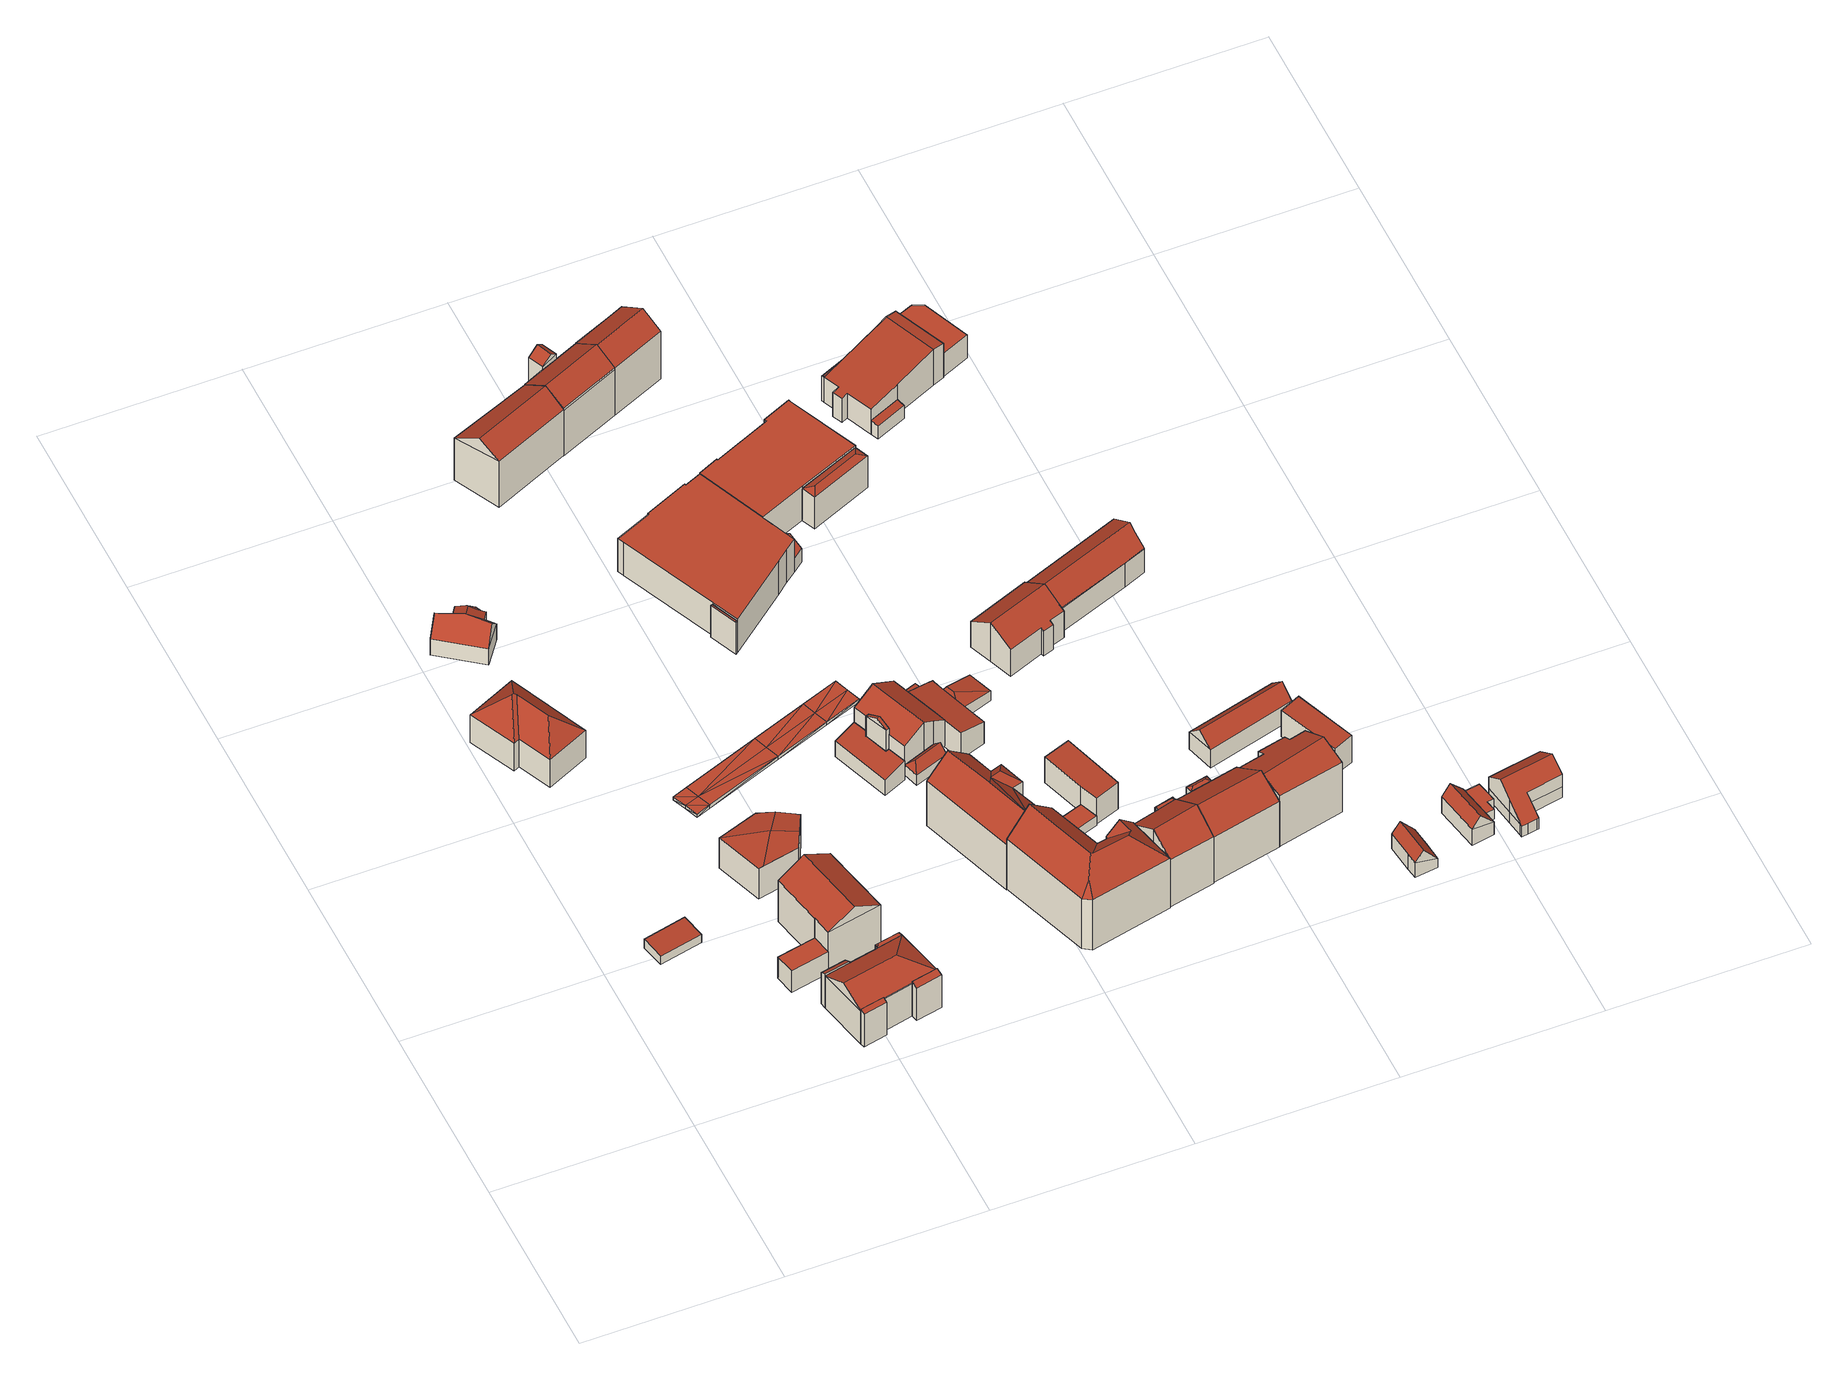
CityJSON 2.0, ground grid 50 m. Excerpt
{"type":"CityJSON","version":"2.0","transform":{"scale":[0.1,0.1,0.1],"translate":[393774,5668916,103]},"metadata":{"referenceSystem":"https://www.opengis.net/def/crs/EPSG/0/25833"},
"CityObjects":{
"building1":{"type":"Building","attributes":{"Dachtyp_tdc":"tdcPolyFlatRoof","Gemeindeschluessel":14627140,"Dachneigung":2.89,"QualitaetDacherkennung":86,"Geometrietyp2DReferenz":"3000","function":"31001_9998","roofType":"2100","measuredHeight":2.93},"geometry":[{"type":"MultiSurface","lod":"2","boundaries":[[[0,1,2,3]],[[1,4,5,2]],[[4,6,7,5]],[[6,0,3,7]],[[6,4,1,0]],[[3,2,5,7]]],"semantics":{"surfaces":[{"type":"WallSurface"},{"type":"RoofSurface"},{"type":"GroundSurface"}],"values":[0,0,0,0,1,2]}}]},
"building2":{"type":"Building","attributes":{"Dachtyp_tdc":"tdcFreeFormRoof","Gemeindeschluessel":14627140,"Dachneigung":41.96,"QualitaetDacherkennung":49,"Geometrietyp2DReferenz":"3000","function":"31001_9998","roofType":"5000","measuredHeight":14.95},"geometry":[{"type":"MultiSurface","lod":"2","boundaries":[[[8,9,10,11]],[[9,12,13,10]],[[12,14,15,13]],[[14,16,17,15]],[[16,18,19,17]],[[18,8,11,19]],[[20,21,18,16]],[[20,16,14]],[[22,21,20,14,12]],[[23,22,12,9]],[[23,9,8]],[[21,22,23,8,18]],[[11,10,13,15,17,19]]],"semantics":{"surfaces":[{"type":"WallSurface"},{"type":"RoofSurface"},{"type":"GroundSurface"}],"values":[0,0,0,0,0,0,1,1,1,1,1,1,2]}}]},
"building3":{"type":"Building","attributes":{"Gemeindeschluessel":14627140,"Dachtyp_tdc":"tdcFreeFormRoof","Dachneigung":48.09,"QualitaetDacherkennung":30,"Geometrietyp2DReferenz":"3000","function":"31001_9998","roofType":"5000","measuredHeight":10.36},"geometry":[{"type":"MultiSurface","lod":"2","boundaries":[[[24,25,26,27]],[[25,28,29,26]],[[28,30,31,29]],[[30,32,33,31]],[[32,34,35,33]],[[34,36,37,35]],[[36,38,39,37]],[[38,40,41,39]],[[40,42,43,41]],[[42,44,45,43]],[[44,24,27,45]],[[46,44,42]],[[47,48,46,42,40]],[[49,50,51,47,40,38]],[[49,38,36]],[[52,50,49,36,34]],[[53,52,34,32]],[[53,32,30]],[[51,50,52,53,30,28]],[[54,48,47,51,28,25]],[[54,25,24]],[[46,48,54,24,44]],[[27,26,29,31,33,35,37,39,41,43,45]]],"semantics":{"surfaces":[{"type":"WallSurface"},{"type":"RoofSurface"},{"type":"GroundSurface"}],"values":[0,0,0,0,0,0,0,0,0,0,0,0,1,1,1,1,1,1,1,1,0,1,2]}}]},
"building4":{"type":"Building","attributes":{"Gemeindeschluessel":14627140,"Geometrietyp2DReferenz":"3000","function":"31001_9998","roofType":"9999"},"children":["building4-1","building4-2","building4-3","building4-4","building4-5"]},
"building4-1":{"type":"BuildingPart","attributes":{"Dachtyp_tdc":"tdcPolyFlatRoof","Dachneigung":26.4,"QualitaetDacherkennung":53,"Geometrietyp2DReferenz":"3000","roofType":"2100","measuredHeight":11.49},"parents":["building4"],"geometry":[{"type":"MultiSurface","lod":"2","boundaries":[[[55,56,57,58,59,60]],[[61,62,63,64,65,66]],[[62,55,60,63]],[[62,61,56,55]],[[60,59,64,63]],[[66,57,56,61]],[[65,64,59,58]],[[65,58,57,66]]],"semantics":{"surfaces":[{"type":"WallSurface"},{"type":"RoofSurface"},{"type":"GroundSurface"},{"type":"ClosureSurface"}],"values":[0,0,0,1,2,0,3,3]}}]},
"building4-2":{"type":"BuildingPart","attributes":{"Dachtyp_tdc":"tdcHipAndGableRoof","Dachneigung":28.16,"QualitaetDacherkennung":71,"Geometrietyp2DReferenz":"3000","roofType":"5000","measuredHeight":14.33},"parents":["building4"],"geometry":[{"type":"MultiSurface","lod":"2","boundaries":[[[67,68,69,70]],[[71,65,64,72]],[[58,73,74,59]],[[75,76,77,78]],[[66,71,79]],[[68,67,76,80,79,71]],[[81,57,66,79,80,82]],[[75,82,80,76]],[[58,57,81,73]],[[71,66,65]],[[70,69,72,64,59,74,78,77]],[[72,69,68,71]],[[59,64,65,58]],[[78,74,73,75]],[[70,77,76,67]],[[73,81,82,75]],[[65,66,57,58]]],"semantics":{"surfaces":[{"type":"WallSurface"},{"type":"RoofSurface"},{"type":"GroundSurface"},{"type":"ClosureSurface"}],"values":[0,0,0,0,1,1,1,0,0,0,2,3,3,3,3,3,3]}}]},
"building4-3":{"type":"BuildingPart","attributes":{"Dachtyp_tdc":"tdcPolyFlatRoof","Dachneigung":25.7,"QualitaetDacherkennung":52,"Geometrietyp2DReferenz":"3000","roofType":"2100","measuredHeight":11.37},"parents":["building4"],"geometry":[{"type":"MultiSurface","lod":"2","boundaries":[[[83,84,82,75,78,85]],[[86,87,88,74,73,81]],[[87,83,85,88]],[[87,86,84,83]],[[85,78,74,88]],[[81,82,84,86]],[[73,74,78,75]],[[73,75,82,81]]],"semantics":{"surfaces":[{"type":"WallSurface"},{"type":"RoofSurface"},{"type":"GroundSurface"},{"type":"ClosureSurface"}],"values":[0,0,0,1,2,0,3,3]}}]},
"building4-4":{"type":"BuildingPart","attributes":{"Dachtyp_tdc":"tdcFreeFormRoof","Dachneigung":46.66,"QualitaetDacherkennung":24,"Geometrietyp2DReferenz":"3000","roofType":"5000","measuredHeight":11.25},"parents":["building4"],"geometry":[{"type":"MultiSurface","lod":"2","boundaries":[[[89,90,69,68]],[[89,91,92,90]],[[91,71,72,92]],[[93,71,91]],[[94,93,91,89]],[[94,89,68]],[[93,94,68,71]],[[69,90,92,72]],[[68,69,72,71]]],"semantics":{"surfaces":[{"type":"WallSurface"},{"type":"RoofSurface"},{"type":"GroundSurface"},{"type":"ClosureSurface"}],"values":[0,0,0,1,1,1,1,2,3]}}]},
"building4-5":{"type":"BuildingPart","attributes":{"Dachtyp_tdc":"tdcPolyFlatRoof","Dachneigung":29.18,"QualitaetDacherkennung":42,"Geometrietyp2DReferenz":"3000","roofType":"2100","measuredHeight":11.18},"parents":["building4"],"geometry":[{"type":"MultiSurface","lod":"2","boundaries":[[[95,96,97,77,76]],[[96,98,99,97]],[[98,100,67,70,99]],[[100,98,96,95]],[[77,97,99,70]],[[76,67,100,95]],[[76,77,70,67]]],"semantics":{"surfaces":[{"type":"WallSurface"},{"type":"RoofSurface"},{"type":"GroundSurface"},{"type":"ClosureSurface"}],"values":[0,0,0,1,2,0,3]}}]},
"building5":{"type":"Building","attributes":{"Gemeindeschluessel":14627140,"Geometrietyp2DReferenz":"3000","function":"31001_9998","roofType":"9999"},"children":["building5-1","building5-2"]},
"building5-1":{"type":"BuildingPart","attributes":{"Dachtyp_tdc":"tdcPolyFlatRoof","Dachneigung":0,"QualitaetDacherkennung":65,"Geometrietyp2DReferenz":"3000","roofType":"1000","measuredHeight":7.08},"parents":["building5"],"geometry":[{"type":"MultiSurface","lod":"2","boundaries":[[[101,102,103,104]],[[105,106,107,108]],[[106,101,104,107]],[[106,105,102,101]],[[104,103,108,107]],[[108,103,102,105]]],"semantics":{"surfaces":[{"type":"WallSurface"},{"type":"RoofSurface"},{"type":"GroundSurface"},{"type":"ClosureSurface"}],"values":[0,0,0,1,2,3]}}]},
"building5-2":{"type":"BuildingPart","attributes":{"Dachtyp_tdc":"tdcGableRoof","Dachneigung":29.65,"QualitaetDacherkennung":86,"Geometrietyp2DReferenz":"3000","roofType":"3100","measuredHeight":17.62},"parents":["building5"],"geometry":[{"type":"MultiSurface","lod":"2","boundaries":[[[109,110,105,108,111]],[[112,113,114,103,102]],[[113,115,116,114]],[[115,117,118,116]],[[117,109,111,118]],[[117,119,120,109]],[[110,120,119,115,113,112]],[[115,119,117]],[[109,120,110]],[[111,108,103,114,116,118]],[[102,105,110,112]],[[102,103,108,105]]],"semantics":{"surfaces":[{"type":"WallSurface"},{"type":"RoofSurface"},{"type":"GroundSurface"},{"type":"ClosureSurface"}],"values":[0,0,0,0,0,1,1,0,0,2,0,3]}}]},
"building6":{"type":"Building","attributes":{"Dachtyp_tdc":"tdcFreeFormRoof","Gemeindeschluessel":14627140,"Dachneigung":8.08,"QualitaetDacherkennung":52,"Geometrietyp2DReferenz":"3000","function":"31001_9998","roofType":"5000","measuredHeight":11.15},"geometry":[{"type":"MultiSurface","lod":"2","boundaries":[[[121,122,123,124]],[[122,125,126,123]],[[125,127,128,126]],[[127,129,130,128]],[[129,121,124,130]],[[131,132,125,122]],[[133,127,132,131]],[[129,133,131,134]],[[121,134,131,122]],[[121,129,134]],[[127,125,132]],[[129,127,133]],[[124,123,126,128,130]]],"semantics":{"surfaces":[{"type":"WallSurface"},{"type":"RoofSurface"},{"type":"GroundSurface"}],"values":[0,0,0,0,0,1,1,1,1,0,0,0,2]}}]},
"building7":{"type":"Building","attributes":{"BodenHoehe":109.91,"gemHoehe":0,"BauwerkHoehe":1,"Breite":7.5,"Gemeindeschluessel":"14627140","Geometrietyp2DReferenz":"3000","function":"53001_1800","measuredHeight":1},"geometry":[{"type":"MultiSurface","lod":"2","boundaries":[[[135,136,137]],[[135,137,138]],[[138,137,139]],[[139,137,140]],[[139,140,141]],[[141,140,142]],[[141,142,143]],[[143,142,144]],[[136,145,146]],[[136,146,137]],[[137,146,147]],[[137,147,140]],[[140,147,142]],[[142,147,148]],[[142,148,144]],[[144,148,149]],[[136,135,150]],[[136,150,151]],[[135,138,152]],[[135,152,150]],[[138,139,153]],[[138,153,152]],[[139,141,154]],[[139,154,153]],[[141,143,155]],[[141,155,154]],[[143,144,156]],[[143,156,155]],[[144,149,157]],[[144,157,156]],[[149,148,158]],[[149,158,157]],[[148,147,159]],[[148,159,158]],[[147,146,160]],[[147,160,159]],[[146,145,161]],[[146,161,160]],[[145,136,151]],[[145,151,161]],[[162,151,150]],[[152,162,150]],[[153,162,152]],[[163,162,153]],[[154,163,153]],[[164,163,154]],[[155,164,154]],[[156,164,155]],[[160,161,151]],[[162,160,151]],[[159,160,162]],[[163,159,162]],[[164,159,163]],[[158,159,164]],[[156,158,164]],[[157,158,156]]],"semantics":{"surfaces":[{"type":"RoofSurface"},{"type":"WallSurface"},{"type":"GroundSurface"}],"values":[0,0,0,0,0,0,0,0,0,0,0,0,0,0,0,0,1,1,1,1,1,1,1,1,1,1,1,1,1,1,1,1,1,1,1,1,1,1,1,1,2,2,2,2,2,2,2,2,2,2,2,2,2,2,2,2]}}]},
"building8":{"type":"Building","attributes":{"Dachtyp_tdc":"tdcFreeFormRoof","Gemeindeschluessel":14627140,"Dachneigung":34.88,"QualitaetDacherkennung":75,"Geometrietyp2DReferenz":"3000","function":"31001_9998","roofType":"5000","measuredHeight":18.92},"geometry":[{"type":"MultiSurface","lod":"2","boundaries":[[[165,166,167,168]],[[166,169,170,167]],[[169,171,172,170]],[[171,173,174,172]],[[173,165,168,174]],[[173,171,175,176]],[[175,169,166,165,176]],[[171,169,175]],[[165,173,176]],[[168,167,170,172,174]]],"semantics":{"surfaces":[{"type":"WallSurface"},{"type":"RoofSurface"},{"type":"GroundSurface"}],"values":[0,0,0,0,0,1,1,0,0,2]}}]},
"building9":{"type":"Building","attributes":{"Dachtyp_tdc":"tdcPolyFlatRoof","Gemeindeschluessel":14627140,"Dachneigung":11.68,"QualitaetDacherkennung":81,"Geometrietyp2DReferenz":"3000","function":"31001_9998","roofType":"2100","measuredHeight":6.28},"geometry":[{"type":"MultiSurface","lod":"2","boundaries":[[[177,178,179,180]],[[178,181,182,179]],[[181,183,184,182]],[[183,185,186,184]],[[185,187,188,186]],[[187,189,190,188]],[[189,191,192,190]],[[191,177,180,192]],[[191,189,187,185,183,181,178,177]],[[180,179,182,184,186,188,190,192]]],"semantics":{"surfaces":[{"type":"WallSurface"},{"type":"RoofSurface"},{"type":"GroundSurface"}],"values":[0,0,0,0,0,0,0,0,1,2]}}]},
"building10":{"type":"Building","attributes":{"Dachtyp_tdc":"tdcFreeFormRoof","Gemeindeschluessel":14627140,"Dachneigung":42.29,"QualitaetDacherkennung":24,"Geometrietyp2DReferenz":"3000","function":"31001_9998","roofType":"5000","measuredHeight":20.61},"geometry":[{"type":"MultiSurface","lod":"2","boundaries":[[[193,194,195,196]],[[194,197,198,195]],[[197,199,200,198]],[[199,201,202,200]],[[201,203,204,202]],[[203,205,206,204]],[[205,207,208,206]],[[207,209,210,208]],[[209,193,196,210]],[[211,209,207]],[[203,207,205]],[[203,211,207]],[[212,211,203]],[[211,212,213]],[[214,212,203,201]],[[214,201,199]],[[215,213,212,214,199,197]],[[216,215,197,194]],[[216,194,193]],[[211,213,215,216,193,209]],[[196,195,198,200,202,204,206,208,210]]],"semantics":{"surfaces":[{"type":"WallSurface"},{"type":"RoofSurface"},{"type":"GroundSurface"}],"values":[0,0,0,0,0,0,0,0,0,0,1,1,1,1,1,1,1,1,0,1,2]}}]},
"building11":{"type":"Building","attributes":{"Dachtyp_tdc":"tdcFreeFormRoof","Gemeindeschluessel":14627140,"Dachneigung":45.42,"QualitaetDacherkennung":12,"Geometrietyp2DReferenz":"3000","function":"31001_9998","roofType":"5000","measuredHeight":5.56},"geometry":[{"type":"MultiSurface","lod":"2","boundaries":[[[217,218,219,220]],[[218,221,222,219]],[[221,223,224,222]],[[223,217,220,224]],[[225,226,223,221]],[[225,221,218]],[[226,225,218,217]],[[226,217,223]],[[220,219,222,224]]],"semantics":{"surfaces":[{"type":"WallSurface"},{"type":"RoofSurface"},{"type":"GroundSurface"}],"values":[0,0,0,0,1,0,1,1,2]}}]},
"building12":{"type":"Building","attributes":{"Gemeindeschluessel":14627140,"Geometrietyp2DReferenz":"3000","function":"31001_9998","roofType":"9999"},"children":["building12-1","building12-2"]},
"building12-1":{"type":"BuildingPart","attributes":{"Dachtyp_tdc":"tdcGableRoof","Dachneigung":31.51,"QualitaetDacherkennung":63,"Geometrietyp2DReferenz":"3000","roofType":"3100","measuredHeight":12.63},"parents":["building12"],"geometry":[{"type":"MultiSurface","lod":"2","boundaries":[[[227,228,229,230]],[[228,231,232,229]],[[231,233,234,232]],[[233,235,236,234]],[[235,237,238,236]],[[237,239,240,238]],[[239,241,242,240]],[[241,243,244,242]],[[243,245,246,244]],[[245,247,248,246]],[[247,249,250,248]],[[243,241,239,237,235,233]],[[233,231,228,227,249,247,245,243]],[[250,230,229,232,234,236,238,240,242,244,246,248]],[[230,250,249,227]]],"semantics":{"surfaces":[{"type":"WallSurface"},{"type":"RoofSurface"},{"type":"GroundSurface"},{"type":"ClosureSurface"}],"values":[0,0,0,0,0,0,0,0,0,0,0,1,1,2,3]}}]},
"building12-2":{"type":"BuildingPart","attributes":{"Dachtyp_tdc":"tdcGableRoof","Dachneigung":28.79,"QualitaetDacherkennung":49,"Geometrietyp2DReferenz":"3000","roofType":"3100","measuredHeight":12.73},"parents":["building12"],"geometry":[{"type":"MultiSurface","lod":"2","boundaries":[[[251,252,227,230,253]],[[254,255,256,250,249]],[[255,251,253,256]],[[254,252,257]],[[251,255,258]],[[252,251,258,257]],[[255,254,257,258]],[[253,230,250,256]],[[249,227,252,254]],[[249,250,230,227]]],"semantics":{"surfaces":[{"type":"WallSurface"},{"type":"RoofSurface"},{"type":"GroundSurface"},{"type":"ClosureSurface"}],"values":[0,0,0,0,0,1,1,2,0,3]}}]},
"building13":{"type":"Building","attributes":{"Dachtyp_tdc":"tdcFreeFormRoof","Gemeindeschluessel":14627140,"Dachneigung":43.01,"QualitaetDacherkennung":26,"Geometrietyp2DReferenz":"3000","function":"31001_9998","roofType":"5000","measuredHeight":22.88},"geometry":[{"type":"MultiSurface","lod":"2","boundaries":[[[259,260,261,262]],[[260,263,264,261]],[[263,265,266,264]],[[265,267,268,266]],[[267,269,270,268]],[[269,271,272,270]],[[271,273,274,272]],[[273,275,276,274]],[[275,277,278,276]],[[277,259,262,278]],[[279,280,281,277,275]],[[282,283,279,275,273]],[[271,282,273]],[[282,271,269]],[[284,283,282,269,267]],[[284,267,265]],[[280,279,283,284,265,263]],[[285,281,280,263,260]],[[285,260,259]],[[281,285,259,277]],[[262,261,264,266,268,270,272,274,276,278]]],"semantics":{"surfaces":[{"type":"WallSurface"},{"type":"RoofSurface"},{"type":"GroundSurface"}],"values":[0,0,0,0,0,0,0,0,0,0,1,1,0,0,1,1,1,1,0,1,2]}}]},
"building14":{"type":"Building","attributes":{"Gemeindeschluessel":14627140,"Geometrietyp2DReferenz":"3000","function":"31001_9998","roofType":"9999"},"children":["building14-1","building14-2"]},
"building14-1":{"type":"BuildingPart","attributes":{"Dachtyp_tdc":"tdcGableRoof","Dachneigung":36.02,"QualitaetDacherkennung":63,"Geometrietyp2DReferenz":"3000","roofType":"3100","measuredHeight":17.81},"parents":["building14"],"geometry":[{"type":"MultiSurface","lod":"2","boundaries":[[[286,287,288,289,290]],[[287,291,292,288]],[[291,293,294,295,292]],[[291,287,296]],[[286,293,297]],[[287,286,297,296]],[[293,291,296,297]],[[289,288,292,295]],[[286,290,294,293]],[[290,289,295,294]]],"semantics":{"surfaces":[{"type":"WallSurface"},{"type":"RoofSurface"},{"type":"GroundSurface"},{"type":"ClosureSurface"}],"values":[0,0,0,0,0,1,1,2,0,3]}}]},
"building14-2":{"type":"BuildingPart","attributes":{"Dachtyp_tdc":"tdcGableRoof","Dachneigung":34.37,"QualitaetDacherkennung":64,"Geometrietyp2DReferenz":"3000","roofType":"3100","measuredHeight":19.26},"parents":["building14"],"geometry":[{"type":"MultiSurface","lod":"2","boundaries":[[[298,299,300,301]],[[299,290,289,300]],[[294,302,303,295]],[[302,304,305,303]],[[304,298,301,305]],[[306,307,308,309]],[[290,299,309,308,302,294]],[[304,307,306,298]],[[302,308,307,304]],[[298,306,309,299]],[[301,300,289,295,303,305]],[[294,295,289,290]]],"semantics":{"surfaces":[{"type":"WallSurface"},{"type":"RoofSurface"},{"type":"GroundSurface"},{"type":"ClosureSurface"}],"values":[0,0,0,0,0,1,1,0,0,0,2,3]}}]},
"building15":{"type":"Building","attributes":{"Gemeindeschluessel":14627140,"Geometrietyp2DReferenz":"3000","function":"31001_9998","roofType":"9999"},"children":["building15-1","building15-2"]},
"building15-1":{"type":"BuildingPart","attributes":{"Dachtyp_tdc":"tdcPolyFlatRoof","Dachneigung":12.79,"QualitaetDacherkennung":85,"Geometrietyp2DReferenz":"3000","roofType":"2100","measuredHeight":8.88},"parents":["building15"],"geometry":[{"type":"MultiSurface","lod":"2","boundaries":[[[310,311,312,313]],[[311,314,315,312]],[[314,316,317,318,315]],[[319,320,321,322,323]],[[320,324,325,321]],[[324,326,327,325]],[[326,328,329,327]],[[328,310,313,329]],[[328,326,324,320,319,316,314,311,310]],[[313,312,315,318,322,321,325,327,329]],[[319,323,317,316]],[[323,322,318,317]]],"semantics":{"surfaces":[{"type":"WallSurface"},{"type":"RoofSurface"},{"type":"GroundSurface"},{"type":"ClosureSurface"}],"values":[0,0,0,0,0,0,0,0,1,2,0,3]}}]},
"building15-2":{"type":"BuildingPart","attributes":{"Dachtyp_tdc":"tdcPolyFlatRoof","Dachneigung":6.5,"QualitaetDacherkennung":67,"Geometrietyp2DReferenz":"3000","roofType":"2100","measuredHeight":3.78},"parents":["building15"],"geometry":[{"type":"MultiSurface","lod":"2","boundaries":[[[317,330,331,318]],[[330,332,333,331]],[[332,323,322,333]],[[332,330,317,323]],[[322,318,331,333]],[[317,318,322,323]]],"semantics":{"surfaces":[{"type":"WallSurface"},{"type":"RoofSurface"},{"type":"GroundSurface"},{"type":"ClosureSurface"}],"values":[0,0,0,1,2,3]}}]},
"building16":{"type":"Building","attributes":{"Dachtyp_tdc":"tdcPolyFlatRoof","Gemeindeschluessel":14627140,"Dachneigung":2.86,"QualitaetDacherkennung":62,"Geometrietyp2DReferenz":"3000","function":"31001_9998","roofType":"2100","measuredHeight":3.14},"geometry":[{"type":"MultiSurface","lod":"2","boundaries":[[[334,335,336,337]],[[335,338,339,336]],[[338,340,341,339]],[[340,334,337,341]],[[340,338,335,334]],[[337,336,339,341]]],"semantics":{"surfaces":[{"type":"WallSurface"},{"type":"RoofSurface"},{"type":"GroundSurface"}],"values":[0,0,0,0,1,2]}}]},
"building17":{"type":"Building","attributes":{"Gemeindeschluessel":14627140,"Geometrietyp2DReferenz":"3000","function":"31001_9998","roofType":"9999"},"children":["building17-1","building17-2","building17-3","building17-4","building17-5"]},
"building17-1":{"type":"BuildingPart","attributes":{"Dachtyp_tdc":"tdcPolyFlatRoof","Dachneigung":0,"QualitaetDacherkennung":32,"Geometrietyp2DReferenz":"3000","roofType":"1000","measuredHeight":10.83},"parents":["building17"],"geometry":[{"type":"MultiSurface","lod":"2","boundaries":[[[342,343,344,345]],[[343,346,347,348,344]],[[349,350,351,352,353]],[[350,354,355,351]],[[354,356,357,355]],[[356,358,359,357]],[[358,360,361,359]],[[360,362,363,361]],[[362,364,365,363]],[[366,367,368,369,370]],[[371,342,345,372,373]],[[371,367,366,364,362,360,358,356,354,350,349,346,343,342]],[[345,344,348,352,351,355,357,359,361,363,365,370,369,372]],[[353,347,346,349]],[[353,352,348,347]],[[370,365,364,366]],[[373,374,368,367,371]],[[373,372,369,368]],[[373,368,374]]],"semantics":{"surfaces":[{"type":"WallSurface"},{"type":"RoofSurface"},{"type":"GroundSurface"},{"type":"ClosureSurface"}],"values":[0,0,0,0,0,0,0,0,0,0,0,1,2,0,3,3,0,3,3]}}]},
"building17-2":{"type":"BuildingPart","attributes":{"Dachtyp_tdc":"tdcFreeFormRoof","Dachneigung":25.24,"QualitaetDacherkennung":39,"Geometrietyp2DReferenz":"3000","roofType":"5000","measuredHeight":10.64},"parents":["building17"],"geometry":[{"type":"MultiSurface","lod":"2","boundaries":[[[347,375,376,348]],[[375,377,378,376]],[[377,353,352,378]],[[379,353,377]],[[380,379,377,375]],[[380,375,347]],[[379,380,347,353]],[[348,376,378,352]],[[348,352,353,347]]],"semantics":{"surfaces":[{"type":"WallSurface"},{"type":"RoofSurface"},{"type":"GroundSurface"},{"type":"ClosureSurface"}],"values":[0,0,0,1,1,1,1,2,3]}}]},
"building17-3":{"type":"BuildingPart","attributes":{"Dachtyp_tdc":"tdcFreeFormRoof","Dachneigung":26.33,"QualitaetDacherkennung":23,"Geometrietyp2DReferenz":"3000","roofType":"5000","measuredHeight":11.37},"parents":["building17"],"geometry":[{"type":"MultiSurface","lod":"2","boundaries":[[[381,382,383,384]],[[382,385,386,383]],[[385,387,388,386]],[[389,387,385]],[[390,389,385,382]],[[390,382,381]],[[389,390,381,387]],[[384,383,386,388]],[[384,388,387,381]]],"semantics":{"surfaces":[{"type":"WallSurface"},{"type":"RoofSurface"},{"type":"GroundSurface"},{"type":"ClosureSurface"}],"values":[0,0,0,1,1,1,1,2,3]}}]},
"building17-4":{"type":"BuildingPart","attributes":{"Dachtyp_tdc":"tdcGableRoof","Dachneigung":32.41,"QualitaetDacherkennung":11,"Geometrietyp2DReferenz":"3000","roofType":"3100","measuredHeight":6.86},"parents":["building17"],"geometry":[{"type":"MultiSurface","lod":"2","boundaries":[[[368,391,392,369]],[[391,393,394,392]],[[393,373,372,394]],[[393,391,395]],[[391,368,374,395]],[[373,393,395,374]],[[369,392,394,372]],[[369,372,373,368]],[[368,373,374]]],"semantics":{"surfaces":[{"type":"WallSurface"},{"type":"RoofSurface"},{"type":"GroundSurface"},{"type":"ClosureSurface"}],"values":[0,0,0,0,1,1,2,3,3]}}]},
"building17-5":{"type":"BuildingPart","attributes":{"Dachtyp_tdc":"tdcPolyFlatRoof","Dachneigung":0,"QualitaetDacherkennung":34,"Geometrietyp2DReferenz":"3000","roofType":"1000","measuredHeight":11.1},"parents":["building17"],"geometry":[{"type":"MultiSurface","lod":"2","boundaries":[[[396,397,381,384,398]],[[399,400,366,370,388,387]],[[401,402,403,365,364]],[[402,404,405,403]],[[404,406,407,405]],[[406,408,409,407]],[[408,410,411,409]],[[410,396,398,411]],[[410,408,406,404,402,401,400,399,397,396]],[[398,384,388,370,365,403,405,407,409,411]],[[387,381,397,399]],[[387,388,384,381]],[[364,366,400,401]],[[364,365,370,366]]],"semantics":{"surfaces":[{"type":"WallSurface"},{"type":"RoofSurface"},{"type":"GroundSurface"},{"type":"ClosureSurface"}],"values":[0,0,0,0,0,0,0,0,1,2,0,3,0,3]}}]},
"building18":{"type":"Building","attributes":{"Dachtyp_tdc":"tdcHipAndGableRoof","Gemeindeschluessel":14627140,"Dachneigung":10.56,"QualitaetDacherkennung":72,"Geometrietyp2DReferenz":"3000","function":"31001_9998","roofType":"5000","measuredHeight":4.48},"geometry":[{"type":"MultiSurface","lod":"2","boundaries":[[[412,413,414,415]],[[413,416,417,414]],[[416,418,419,417]],[[418,412,415,419]],[[416,413,420]],[[412,418,421]],[[413,412,421,420]],[[418,416,420,421]],[[415,414,417,419]]],"semantics":{"surfaces":[{"type":"WallSurface"},{"type":"RoofSurface"},{"type":"GroundSurface"}],"values":[0,0,0,0,1,0,1,1,2]}}]},
"building19":{"type":"Building","attributes":{"Dachtyp_tdc":"tdcPolyFlatRoof","Gemeindeschluessel":14627140,"Dachneigung":2.69,"QualitaetDacherkennung":77,"Geometrietyp2DReferenz":"3000","function":"31001_9998","roofType":"2100","measuredHeight":8.81},"geometry":[{"type":"MultiSurface","lod":"2","boundaries":[[[422,423,424,425]],[[423,426,427,424]],[[426,428,429,427]],[[428,430,431,429]],[[430,422,425,431]],[[430,428,426,423,422]],[[425,424,427,429,431]]],"semantics":{"surfaces":[{"type":"WallSurface"},{"type":"RoofSurface"},{"type":"GroundSurface"}],"values":[0,0,0,0,0,1,2]}}]},
"building20":{"type":"Building","attributes":{"Gemeindeschluessel":14627140,"Geometrietyp2DReferenz":"3000","function":"31001_9998","roofType":"9999"},"children":["building20-1","building20-2"]},
"building20-1":{"type":"BuildingPart","attributes":{"Dachtyp_tdc":"tdcGableRoof","Dachneigung":33.4,"QualitaetDacherkennung":51,"Geometrietyp2DReferenz":"3000","roofType":"3100","measuredHeight":20.43},"parents":["building20"],"geometry":[{"type":"MultiSurface","lod":"2","boundaries":[[[432,433,434,435,436]],[[433,437,438,434]],[[437,439,440,438]],[[439,441,442,440]],[[441,443,444,442]],[[443,445,446,447,444]],[[441,439,437,433]],[[433,432,448,445,443,441]],[[435,434,438,440,442,444,447]],[[432,436,449,448]],[[436,435,447,449]],[[449,446,445,448]],[[449,447,446]]],"semantics":{"surfaces":[{"type":"WallSurface"},{"type":"RoofSurface"},{"type":"GroundSurface"},{"type":"ClosureSurface"}],"values":[0,0,0,0,0,0,1,1,2,0,3,0,3]}}]},
"building20-2":{"type":"BuildingPart","attributes":{"Dachtyp_tdc":"tdcFreeFormRoof","Dachneigung":42.84,"QualitaetDacherkennung":20,"Geometrietyp2DReferenz":"3000","roofType":"5000","measuredHeight":15.31},"parents":["building20"],"geometry":[{"type":"MultiSurface","lod":"2","boundaries":[[[446,450,451,447]],[[450,452,453,451]],[[452,454,455,453]],[[454,436,435,455]],[[450,446,449,436,456]],[[436,454,456]],[[454,452,450,456]],[[435,447,451,453,455]],[[449,447,435,436]],[[447,449,446]]],"semantics":{"surfaces":[{"type":"WallSurface"},{"type":"RoofSurface"},{"type":"GroundSurface"},{"type":"ClosureSurface"}],"values":[0,0,0,0,1,1,1,2,3,3]}}]},
"building21":{"type":"Building","attributes":{"Dachtyp_tdc":"tdcGableRoof","Gemeindeschluessel":14627140,"Dachneigung":32.75,"QualitaetDacherkennung":66,"Geometrietyp2DReferenz":"3000","function":"31001_9998","roofType":"3100","measuredHeight":19.21},"geometry":[{"type":"MultiSurface","lod":"2","boundaries":[[[457,458,459,460]],[[458,461,462,459]],[[461,463,464,462]],[[463,465,466,464]],[[465,457,460,466]],[[465,463,461,467,468]],[[458,457,468,467]],[[457,465,468]],[[458,467,461]],[[460,459,462,464,466]]],"semantics":{"surfaces":[{"type":"WallSurface"},{"type":"RoofSurface"},{"type":"GroundSurface"}],"values":[0,0,0,0,0,1,1,0,0,2]}}]},
"building22":{"type":"Building","attributes":{"Gemeindeschluessel":14627140,"Geometrietyp2DReferenz":"3000","function":"31001_9998","roofType":"9999"},"children":["building22-1","building22-2"]},
"building22-1":{"type":"BuildingPart","attributes":{"Dachtyp_tdc":"tdcFreeFormRoof","Dachneigung":33.02,"QualitaetDacherkennung":11,"Geometrietyp2DReferenz":"3000","roofType":"5000","measuredHeight":15.04},"parents":["building22"],"geometry":[{"type":"MultiSurface","lod":"2","boundaries":[[[469,470,471,472]],[[470,473,474,471]],[[475,469,472,476]],[[473,470,477]],[[470,469,478,477]],[[469,475,478]],[[475,473,477,478]],[[472,471,474,476]],[[475,476,474,473]]],"semantics":{"surfaces":[{"type":"WallSurface"},{"type":"RoofSurface"},{"type":"GroundSurface"},{"type":"ClosureSurface"}],"values":[0,0,0,1,1,1,1,2,3]}}]},
"building22-2":{"type":"BuildingPart","attributes":{"Dachtyp_tdc":"tdcGableRoof","Dachneigung":34.55,"QualitaetDacherkennung":55,"Geometrietyp2DReferenz":"3000","roofType":"3100","measuredHeight":20.19},"parents":["building22"],"geometry":[{"type":"MultiSurface","lod":"2","boundaries":[[[479,480,481,474]],[[480,482,483,481]],[[482,484,485,483]],[[484,486,487,485]],[[486,488,489,487]],[[488,490,491,489]],[[490,492,493,491]],[[492,494,495,493]],[[494,496,497,495]],[[496,498,476,497]],[[498,499,475,476]],[[494,492,490,488]],[[488,486,484,482,480,479,499,498,496,494]],[[474,481,483,485,487,489,491,493,495,497,476]],[[474,473,475,499,479]],[[474,476,475,473]]],"semantics":{"surfaces":[{"type":"WallSurface"},{"type":"RoofSurface"},{"type":"GroundSurface"},{"type":"ClosureSurface"}],"values":[0,0,0,0,0,0,0,0,0,0,0,1,1,2,0,3]}}]},
"building23":{"type":"Building","attributes":{"Gemeindeschluessel":14627140,"Geometrietyp2DReferenz":"3000","function":"31001_9998","roofType":"9999"},"children":["building23-1","building23-2"]},
"building23-1":{"type":"BuildingPart","attributes":{"Dachtyp_tdc":"tdcGableRoof","Dachneigung":34.99,"QualitaetDacherkennung":84,"Geometrietyp2DReferenz":"3000","roofType":"3100","measuredHeight":11.67},"parents":["building23"],"geometry":[{"type":"MultiSurface","lod":"2","boundaries":[[[500,501,502,503]],[[501,504,505,502]],[[504,506,507,505]],[[506,508,509,507]],[[510,500,503,511]],[[512,513,514,500]],[[515,516,517,514,513,518,519]],[[506,515,519,508]],[[501,517,516,504]],[[500,514,517,501]],[[504,516,515,506]],[[510,512,500]],[[503,502,505,507,509,520,511]],[[511,520,521,510]],[[520,509,508,521]],[[521,518,513,512,510]],[[508,519,518,521]]],"semantics":{"surfaces":[{"type":"WallSurface"},{"type":"RoofSurface"},{"type":"GroundSurface"},{"type":"ClosureSurface"}],"values":[0,0,0,0,0,1,1,0,0,0,0,0,2,3,3,3,3]}}]},
"building23-2":{"type":"BuildingPart","attributes":{"Dachtyp_tdc":"tdcGableRoof","Dachneigung":34.35,"QualitaetDacherkennung":66,"Geometrietyp2DReferenz":"3000","roofType":"3100","measuredHeight":12.62},"parents":["building23"],"geometry":[{"type":"MultiSurface","lod":"2","boundaries":[[[522,523,524,525]],[[523,526,527,524]],[[526,528,529,527]],[[528,530,531,529]],[[530,532,533,531]],[[532,534,535,533]],[[534,536,512,510,511,535]],[[537,538,539,509,508,519]],[[538,522,525,539]],[[540,536,534,532]],[[532,530,528,526,523,522,538,537,540]],[[525,524,527,529,531,533,535,511,520,509,539]],[[518,513,512,536,540]],[[520,511,510,521]],[[521,510,512,513,518]],[[537,519,518,540]],[[520,521,508,509]],[[508,521,518,519]]],"semantics":{"surfaces":[{"type":"WallSurface"},{"type":"RoofSurface"},{"type":"GroundSurface"},{"type":"ClosureSurface"}],"values":[0,0,0,0,0,0,0,0,0,1,1,2,0,3,3,0,3,3]}}]},
"building24":{"type":"Building","attributes":{"Dachtyp_tdc":"tdcFreeFormRoof","Gemeindeschluessel":14627140,"Dachneigung":27.33,"QualitaetDacherkennung":42,"Geometrietyp2DReferenz":"3000","function":"31001_9998","roofType":"5000","measuredHeight":19.35},"geometry":[{"type":"MultiSurface","lod":"2","boundaries":[[[541,482,542,543]],[[482,544,545,542]],[[544,546,547,545]],[[546,548,549,547]],[[548,550,551,549]],[[550,552,553,551]],[[552,554,555,553]],[[554,556,557,555]],[[556,558,559,557]],[[558,541,543,559]],[[556,554,560,561]],[[560,552,550,548,546,544,482,541,558,561]],[[558,556,561]],[[554,552,560]],[[543,542,545,547,549,551,553,555,557,559]]],"semantics":{"surfaces":[{"type":"WallSurface"},{"type":"RoofSurface"},{"type":"GroundSurface"}],"values":[0,0,0,0,0,0,0,0,0,0,1,1,0,0,2]}}]},
"building25":{"type":"Building","attributes":{"Dachtyp_tdc":"tdcGableRoof","Gemeindeschluessel":14627140,"Dachneigung":46.12,"QualitaetDacherkennung":63,"Geometrietyp2DReferenz":"3000","function":"31001_9998","roofType":"3100","measuredHeight":9.62},"geometry":[{"type":"MultiSurface","lod":"2","boundaries":[[[562,563,564,565]],[[563,566,567,564]],[[566,568,569,567]],[[568,562,565,569]],[[566,563,570]],[[562,568,571]],[[563,562,571,570]],[[568,566,570,571]],[[565,564,567,569]]],"semantics":{"surfaces":[{"type":"WallSurface"},{"type":"RoofSurface"},{"type":"GroundSurface"}],"values":[0,0,0,0,0,0,1,1,2]}}]},
"building26":{"type":"Building","attributes":{"Dachtyp_tdc":"tdcFreeFormRoof","Gemeindeschluessel":14627140,"Dachneigung":51.54,"QualitaetDacherkennung":66,"Geometrietyp2DReferenz":"3000","function":"31001_9998","roofType":"5000","measuredHeight":7.74},"geometry":[{"type":"MultiSurface","lod":"2","boundaries":[[[572,573,574,575]],[[573,576,577,574]],[[576,578,579,577]],[[578,580,581,579]],[[580,582,583,581]],[[582,572,575,583]],[[580,584,585,572,582]],[[578,576,573,585,584]],[[573,572,585]],[[580,578,584]],[[575,574,577,579,581,583]]],"semantics":{"surfaces":[{"type":"WallSurface"},{"type":"RoofSurface"},{"type":"GroundSurface"}],"values":[0,0,0,0,0,0,1,1,0,0,2]}}]},
"building27":{"type":"Building","attributes":{"Gemeindeschluessel":14627140,"Geometrietyp2DReferenz":"3000","function":"31001_9998","roofType":"9999"},"children":["building27-1","building27-2","building27-3"]},
"building27-1":{"type":"BuildingPart","attributes":{"Dachtyp_tdc":"tdcPolyFlatRoof","Dachneigung":13.82,"QualitaetDacherkennung":44,"Geometrietyp2DReferenz":"3000","roofType":"2100","measuredHeight":4.69},"parents":["building27"],"geometry":[{"type":"MultiSurface","lod":"2","boundaries":[[[586,587,588,589]],[[587,590,591,588]],[[592,586,589,593]],[[592,590,587,586]],[[589,588,591,593]],[[593,591,590,592]]],"semantics":{"surfaces":[{"type":"WallSurface"},{"type":"RoofSurface"},{"type":"GroundSurface"},{"type":"ClosureSurface"}],"values":[0,0,0,1,2,3]}}]},
"building27-2":{"type":"BuildingPart","attributes":{"Dachtyp_tdc":"tdcGableRoof","Dachneigung":10.04,"QualitaetDacherkennung":35,"Geometrietyp2DReferenz":"3000","roofType":"3100","measuredHeight":11.73},"parents":["building27"],"geometry":[{"type":"MultiSurface","lod":"2","boundaries":[[[594,595,596,597]],[[595,598,599,596]],[[598,600,601,599]],[[600,602,603,604,601]],[[605,606,607,608,609]],[[606,610,611,607]],[[610,612,613,611]],[[612,614,615,613]],[[614,616,592,593,615]],[[617,594,597,591,590]],[[614,612,610,606]],[[606,605,602,600,598,595,594,617,616,614]],[[597,596,599,601,604,608,607,611,613,615,593,591]],[[609,603,602,605]],[[609,608,604,603]],[[617,590,592,616]],[[590,591,593,592]]],"semantics":{"surfaces":[{"type":"WallSurface"},{"type":"RoofSurface"},{"type":"GroundSurface"},{"type":"ClosureSurface"}],"values":[0,0,0,0,0,0,0,0,0,0,1,1,2,0,3,0,3]}}]},
"building27-3":{"type":"BuildingPart","attributes":{"Dachtyp_tdc":"tdcFreeFormRoof","Dachneigung":24.12,"QualitaetDacherkennung":35,"Geometrietyp2DReferenz":"3000","roofType":"5000","measuredHeight":8.18},"parents":["building27"],"geometry":[{"type":"MultiSurface","lod":"2","boundaries":[[[603,618,619,604]],[[618,620,621,619]],[[620,609,608,621]],[[622,609,620]],[[623,622,620,618]],[[623,618,603]],[[622,623,603,609]],[[604,619,621,608]],[[604,608,609,603]]],"semantics":{"surfaces":[{"type":"WallSurface"},{"type":"RoofSurface"},{"type":"GroundSurface"},{"type":"ClosureSurface"}],"values":[0,0,0,1,1,1,1,2,3]}}]},
"building28":{"type":"Building","attributes":{"Dachtyp_tdc":"tdcPolyFlatRoof","Gemeindeschluessel":14627140,"Dachneigung":3.17,"QualitaetDacherkennung":70,"Geometrietyp2DReferenz":"3000","function":"31001_9998","roofType":"2100","measuredHeight":8.82},"geometry":[{"type":"MultiSurface","lod":"2","boundaries":[[[624,625,626,627]],[[625,628,629,626]],[[628,630,631,629]],[[630,624,627,631]],[[630,628,625,624]],[[627,626,629,631]]],"semantics":{"surfaces":[{"type":"WallSurface"},{"type":"RoofSurface"},{"type":"GroundSurface"}],"values":[0,0,0,0,1,2]}}]},
"building29":{"type":"Building","attributes":{"Dachtyp_tdc":"tdcFreeFormRoof","Gemeindeschluessel":14627140,"Dachneigung":49.39,"QualitaetDacherkennung":68,"Geometrietyp2DReferenz":"3000","function":"31001_9998","roofType":"5000","measuredHeight":8.25},"geometry":[{"type":"MultiSurface","lod":"2","boundaries":[[[632,633,634,635]],[[633,636,637,634]],[[636,638,639,637]],[[638,640,641,639]],[[640,632,635,641]],[[640,642,643,632]],[[638,636,633,643,642]],[[633,632,643]],[[640,638,642]],[[635,634,637,639,641]]],"semantics":{"surfaces":[{"type":"WallSurface"},{"type":"RoofSurface"},{"type":"GroundSurface"}],"values":[0,0,0,0,0,1,1,0,0,2]}}]},
"building30":{"type":"Building","attributes":{"Dachtyp_tdc":"tdcPolyFlatRoof","Gemeindeschluessel":14627140,"Dachneigung":0,"QualitaetDacherkennung":75,"Geometrietyp2DReferenz":"3000","function":"31001_9998","roofType":"1000","measuredHeight":7.68},"geometry":[{"type":"MultiSurface","lod":"2","boundaries":[[[644,645,646,647]],[[645,648,649,646]],[[648,650,651,649]],[[650,652,653,651]],[[652,654,655,653]],[[654,644,647,655]],[[654,652,650,648,645,644]],[[647,646,649,651,653,655]]],"semantics":{"surfaces":[{"type":"WallSurface"},{"type":"RoofSurface"},{"type":"GroundSurface"}],"values":[0,0,0,0,0,0,1,2]}}]},
"building31":{"type":"Building","attributes":{"Dachtyp_tdc":"tdcPolyFlatRoof","Gemeindeschluessel":14627140,"Dachneigung":3.34,"QualitaetDacherkennung":55,"Geometrietyp2DReferenz":"3000","function":"31001_9998","roofType":"2100","measuredHeight":3.38},"geometry":[{"type":"MultiSurface","lod":"2","boundaries":[[[656,657,637,658]],[[657,659,634,637]],[[659,660,661,634]],[[660,662,663,661]],[[662,664,665,663]],[[664,656,658,665]],[[664,662,660,659,657,656]],[[658,637,634,661,663,665]]],"semantics":{"surfaces":[{"type":"WallSurface"},{"type":"RoofSurface"},{"type":"GroundSurface"}],"values":[0,0,0,0,0,0,1,2]}}]},
"building32":{"type":"Building","attributes":{"Dachtyp_tdc":"tdcFreeFormRoof","Gemeindeschluessel":14627140,"Dachneigung":40.2,"QualitaetDacherkennung":69,"Geometrietyp2DReferenz":"3000","function":"31001_9998","roofType":"5000","measuredHeight":10.96},"geometry":[{"type":"MultiSurface","lod":"2","boundaries":[[[666,667,668,669]],[[667,670,671,668]],[[670,672,673,671]],[[672,674,675,673]],[[674,676,677,675]],[[676,678,679,677]],[[678,680,681,679]],[[680,682,683,681]],[[682,684,685,683]],[[684,666,669,685]],[[686,687,688,689]],[[690,691,689,688,692,693,684,682,680,678]],[[676,690,678]],[[684,693,666]],[[666,693,692,667]],[[667,692,688,687,670]],[[674,691,690,676]],[[672,686,689,691,674]],[[670,687,686,672]],[[669,668,671,673,675,677,679,681,683,685]]],"semantics":{"surfaces":[{"type":"WallSurface"},{"type":"RoofSurface"},{"type":"GroundSurface"}],"values":[0,0,0,0,0,0,0,0,0,0,1,1,0,0,0,0,0,0,0,2]}}]}
},
"vertices":[
[224,561,35],[238,500,32],[238,500,6],[224,561,6],[128,475,32],[128,475,6],[114,536,35],[114,536,6],
[56,1123,120],[1,1242,120],[1,1242,29],[56,1123,29],[128,1300,120],[128,1300,29],[218,1095,120],[218,1095,29],[110,1045,120],[110,1045,29],[71,1130,120],[71,1130,29],[140,1125,174],[101,1211,175],[95,1213,179],[88,1210,179],
[25,1517,85],[73,1580,85],[73,1580,33],[25,1517,33],[102,1567,85],[102,1567,33],[115,1586,85],[115,1586,33],[142,1577,85],[142,1577,33],[157,1565,85],[157,1565,33],[165,1549,85],[165,1549,33],[173,1542,85],[173,1542,33],[160,1522,85],[160,1522,33],[179,1500,85],[179,1500,33],[132,1437,85],[132,1437,33],[155,1468,129],[109,1518,131],[106,1514,137],[152,1539,104],[128,1540,127],[114,1519,127],[128,1541,126],[127,1549,120],[49,1548,129],
[580,86,117],[576,102,125],[576,102,120],[576,102,117],[576,102,11],[580,86,11],[643,116,125],[647,100,117],[647,100,11],[643,116,11],[643,116,117],[643,116,120],
[474,217,117],[550,233,117],[550,233,11],[474,217,11],[615,247,117],[615,247,11],[499,85,117],[499,85,11],[437,72,117],[409,203,117],[409,203,11],[437,72,11],[566,166,154],[424,135,154],[499,85,120],[437,72,120],
[440,60,118],[437,72,124],[440,60,11],[499,85,124],[501,73,118],[501,73,11],
[548,243,117],[548,243,11],[613,257,117],[613,257,11],[609,251,123],[554,239,123],
[409,203,122],[406,219,113],[406,219,11],[470,232,113],[470,232,11],[474,217,122],
[351,334,74],[449,354,74],[449,354,4],[351,334,4],[460,302,74],[362,282,74],[362,282,4],[460,302,4],
[600,330,139],[460,302,139],[600,330,4],[449,354,139],[449,355,139],[449,355,4],[421,491,139],[421,491,4],[560,519,139],[560,519,4],[490,505,180],[530,316,180],
[403,559,116],[361,681,116],[361,681,17],[403,559,17],[465,717,116],[465,717,17],[556,673,116],[556,673,17],[511,582,116],[511,582,17],[470,644,129],[505,698,121],[531,622,121],[417,562,118],
[331,867,79],[344,832,79],[382,846,79],[369,881,79],[568,955,79],[581,920,79],[709,1007,79],[722,972,79],[803,1042,79],[816,1007,79],[358,797,79],[395,811,79],[594,884,79],[735,937,79],[829,971,79],[331,867,69],[344,832,69],[369,881,69],[568,955,69],[709,1007,69],[803,1042,69],[816,1007,69],[829,971,69],[735,937,69],[594,884,69],[395,811,69],[358,797,69],[382,846,69],[581,920,69],[722,972,69],
[283,1970,183],[365,2001,186],[365,2001,45],[283,1970,45],[489,2048,190],[489,2048,45],[536,1939,196],[536,1939,45],[341,1854,196],[341,1854,45],[514,1989,234],[316,1903,234],
[793,851,93],[815,790,93],[815,790,32],[793,851,32],[823,793,95],[823,793,32],[841,745,95],[841,745,32],[782,720,81],[782,720,32],[728,873,82],[728,873,32],[785,898,95],[785,898,32],[802,854,95],[802,854,32],
[829,597,182],[948,633,182],[948,633,35],[829,597,35],[972,566,182],[972,566,35],[1001,576,182],[1001,576,35],[1024,508,182],[1024,508,35],[996,500,182],[996,500,35],[1029,410,182],[1029,410,35],[1036,390,182],[1036,390,35],[914,347,182],[914,347,35],[975,368,241],[952,522,214],[935,485,240],[979,531,214],[934,485,240],[888,615,239],
[841,745,82],[926,777,82],[926,777,48],[841,745,48],[939,737,82],[939,737,48],[853,705,82],[853,705,48],[932,757,104],[861,730,104],
[801,854,143],[802,854,143],[802,854,50],[801,854,50],[785,898,143],[785,898,50],[840,919,177],[840,919,50],[900,941,138],[900,941,50],[946,818,137],[946,818,50],[957,788,137],[957,788,50],[926,777,157],[926,777,50],[897,766,177],[897,766,50],[841,745,143],[841,745,50],[823,793,143],[823,793,50],[824,793,143],[824,793,50],
[793,851,158],[801,854,158],[793,851,50],[824,793,162],[815,790,162],[815,790,50],[814,821,178],[805,818,178],
[1120,265,202],[1192,280,202],[1192,280,38],[1120,265,38],[1224,147,202],[1224,147,38],[1015,101,202],[1015,101,38],[994,114,202],[994,114,38],[914,347,202],[914,347,38],[1036,390,202],[1036,390,38],[1044,393,202],[1044,393,38],[1093,254,202],[1093,254,38],[1120,259,202],[1120,259,38],[1048,177,265],[1145,197,263],[1164,226,239],[979,370,266],[1045,179,267],[1021,136,232],[1156,272,236],
[544,2072,201],[526,2111,201],[526,2111,43],[544,2072,43],[544,2072,192],[567,2129,209],[567,2129,43],[584,2089,209],[584,2089,192],[584,2089,43],[552,2122,221],[569,2083,221],
[536,1939,192],[489,2048,192],[489,2048,43],[536,1939,43],[643,2115,192],[643,2115,43],[690,2006,192],[690,2006,43],[536,1939,200],[690,2006,200],[668,2056,236],[514,1989,236],
[974,739,135],[957,788,135],[957,788,47],[974,739,47],[946,818,135],[946,818,47],[916,899,135],[916,899,84],[916,899,47],[977,920,121],[987,923,118],[987,923,47],[977,920,47],[977,920,84],[993,905,118],[993,905,47],[1015,841,118],[1015,841,47],[1042,763,118],[1042,763,47],
[900,941,79],[900,941,47],[963,964,79],[963,964,47],
[1070,403,74],[1053,451,72],[1053,451,43],[1070,403,43],[1156,486,72],[1156,486,43],[1173,438,74],[1173,438,43],
[836,1389,149],[807,1365,149],[807,1365,41],[836,1389,41],[652,1241,149],[652,1241,145],[652,1241,41],[622,1311,149],[514,1557,149],[514,1557,41],[622,1311,41],[622,1311,145],[507,1573,149],[507,1573,41],[600,1613,149],[600,1613,41],[598,1616,149],[598,1616,41],[710,1665,149],[710,1665,41],[711,1661,149],[711,1661,41],[753,1679,149],[753,1679,41],[829,1500,149],[840,1473,149],[840,1473,89],[840,1473,41],[829,1500,41],[866,1412,149],[866,1412,41],[866,1412,83],[850,1450,109],
[647,1236,145],[647,1236,41],[616,1308,145],[616,1308,41],[620,1306,147],[648,1242,147],
[1104,1615,145],[1119,1580,145],[1119,1580,41],[1104,1615,41],[960,1513,145],[960,1513,41],[945,1549,145],[945,1549,41],[971,1538,154],[1093,1590,154],
[871,1486,93],[871,1486,41],[893,1434,86],[893,1434,41],[879,1467,109],
[1025,1796,152],[1104,1615,152],[1025,1796,41],[945,1549,152],[829,1500,152],[753,1679,152],[804,1702,152],[804,1702,41],[805,1699,152],[805,1699,41],[953,1763,152],[953,1763,41],[950,1769,152],[950,1769,41],[1023,1801,152],[1023,1801,41],
[1084,937,81],[1107,873,81],[1107,873,50],[1084,937,50],[1015,841,90],[1015,841,50],[993,905,90],[993,905,50],[1026,891,95],[1018,914,95],
[1118,600,131],[1185,621,135],[1185,621,47],[1118,600,47],[1235,460,135],[1235,460,47],[1173,438,132],[1173,438,47],[1156,486,131],[1156,486,47],
[1311,314,193],[1328,236,245],[1328,236,41],[1311,314,41],[1311,314,188],[1342,174,194],[1342,174,41],[1224,147,196],[1224,147,41],[1210,206,245],[1210,206,41],[1192,280,195],[1192,280,41],[1263,300,193],[1263,300,188],[1263,300,41],[1263,300,194],[1263,300,187],
[1261,307,195],[1261,307,41],[1260,314,188],[1260,314,41],[1309,326,188],[1309,326,41],[1304,318,194],
[829,2067,197],[690,2006,197],[690,2006,42],[829,2067,42],[643,2115,193],[643,2115,42],[747,2160,193],[747,2160,42],[781,2175,193],[781,2175,42],[668,2056,234],[807,2117,234],
[1349,342,188],[1404,354,188],[1404,354,43],[1349,342,43],[1408,335,188],[1408,335,43],[1353,323,188],[1353,323,43],[1397,342,194],[1361,334,194],
[1408,335,190],[1475,350,190],[1475,350,43],[1478,340,197],[1478,340,43],[1482,327,206],[1482,327,43],[1499,277,242],[1499,277,43],[1501,273,245],[1501,273,43],[1520,214,192],[1520,214,43],[1342,174,192],[1342,174,43],[1329,234,245],[1329,234,43],[1311,314,189],[1311,314,43],[1353,323,189],[1353,323,190],
[1552,1203,124],[1569,1123,124],[1569,1123,48],[1552,1203,48],[1577,1091,124],[1577,1091,48],[1520,1069,124],[1520,1069,48],[1328,998,124],[1328,998,48],[1290,1102,124],[1290,1102,48],[1290,1102,125],[1310,1048,165],[1565,1145,165],[1520,1069,127],[1577,1091,127],[1569,1123,150],[1312,1042,161],[1328,998,128],[1312,1042,48],[1312,1042,124],
[1294,969,135],[1297,960,129],[1297,960,48],[1294,969,48],[1270,950,129],[1270,950,48],[1267,958,134],[1267,958,48],[1177,923,135],[1177,923,48],[1155,982,175],[1155,982,48],[1132,1041,131],[1132,1041,48],[1290,1102,131],[1328,998,144],[1334,984,135],[1334,984,48],[1312,1042,175],
[1482,327,205],[1478,340,44],[1482,327,44],[1543,353,200],[1543,353,44],[1539,374,189],[1539,374,44],[1609,388,193],[1609,388,44],[1613,368,203],[1613,368,44],[1654,377,205],[1654,377,44],[1690,254,206],[1690,254,44],[1520,214,211],[1520,214,44],[1499,277,232],[1499,277,44],[1672,316,237],[1503,267,237],
[1698,551,109],[1474,490,108],[1474,490,48],[1698,551,48],[1453,562,104],[1453,562,48],[1682,622,105],[1682,622,48],[1463,525,144],[1690,585,144],
[1745,105,95],[1804,112,78],[1804,112,47],[1745,105,47],[1810,62,78],[1810,62,47],[1816,11,78],[1816,11,47],[1758,4,95],[1758,4,47],[1754,33,95],[1754,33,47],[1779,6,124],[1767,108,124],
[1278,1740,82],[1200,1706,82],[1200,1706,40],[1278,1740,40],[1191,1725,87],[1191,1725,40],[1270,1759,87],[1270,1759,40],
[1162,1792,122],[1146,1785,118],[1146,1785,40],[1162,1792,40],[1135,1810,118],[1135,1810,40],[1152,1817,122],[1152,1817,40],[1134,1857,122],[1134,1857,121],[1134,1857,40],[1294,1926,152],[1322,1939,158],[1322,1939,40],[1294,1926,40],[1294,1926,121],[1350,1951,152],[1350,1951,40],[1408,1818,152],[1408,1818,40],[1379,1806,158],[1379,1806,40],[1270,1759,137],[1191,1725,122],
[1131,1864,121],[1131,1864,40],[1291,1933,121],[1291,1933,40],[1289,1928,122],[1136,1862,122],
[1769,380,136],[1720,360,133],[1720,360,47],[1769,380,47],[1657,515,132],[1657,515,47],[1708,536,136],[1708,536,47],
[1890,158,101],[1948,170,89],[1948,170,48],[1890,158,48],[1964,89,89],[1964,89,48],[1971,52,89],[1971,52,48],[1913,41,101],[1913,41,48],[1936,45,130],[1913,163,130],
[1350,1951,119],[1359,1964,119],[1359,1964,43],[1350,1951,43],[1402,1981,119],[1402,1981,43],[1429,1969,119],[1429,1969,43],[1479,1848,119],[1479,1848,43],[1408,1818,119],[1408,1818,43],
[1990,94,80],[1964,89,81],[1990,94,48],[1948,170,81],[1991,178,79],[1991,178,48],[2002,124,79],[2002,124,48],[1985,121,80],[1985,121,48],
[2023,29,82],[2017,70,82],[2017,70,47],[2023,29,47],[2004,155,82],[2004,155,47],[2140,180,82],[2140,180,47],[2155,93,82],[2155,93,47],[2061,76,82],[2061,76,47],[2069,28,82],[2069,28,47],[2065,27,82],[2065,27,47],[2041,23,82],[2041,23,47],[2024,20,82],[2024,20,47],[2140,180,119],[2004,155,119],[2012,107,156],[2148,131,156],[2061,76,123],[2155,93,123],[2017,70,124],[2023,29,90]
]}
